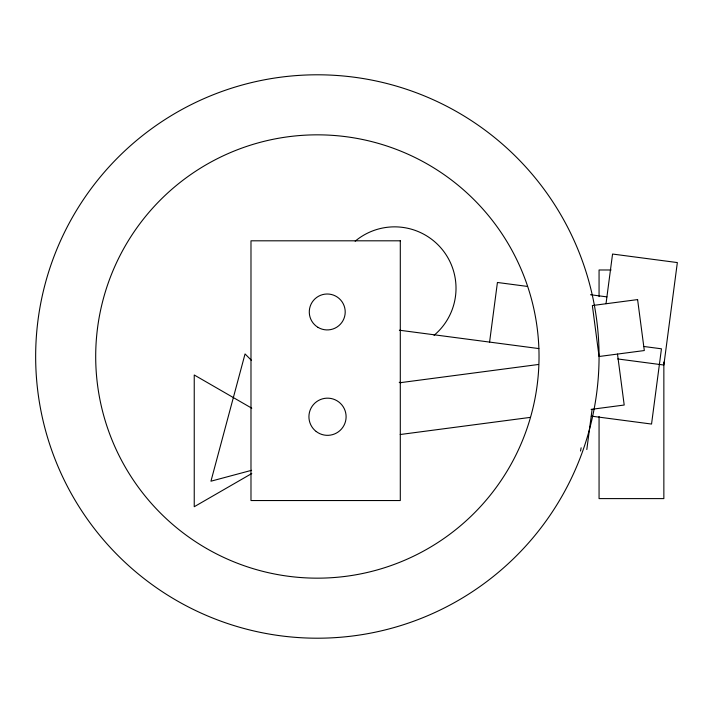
<?xml version="1.0" encoding="UTF-8"?>
<svg xmlns="http://www.w3.org/2000/svg" width="713" height="713" viewBox="0 0 713 713"><rect width="100%" height="100%" fill="white"/><g stroke="black" fill="none" stroke-linecap="round" stroke-linejoin="round"><path stroke-width="1.07" d="M489.581 342.088L497.424 282.473L526.987 286.368M586.817 449.538L591.184 416.356M592.111 409.342L591.22 416.116L651.548 424.057L661.45 348.8L643.901 346.491M606.023 303.658L612.556 254.042L677.35 262.571L663.865 365.029L617.708 358.951M580.507 451.044L581.148 447.782M251.769 473.521L194.239 506.729L194.239 374.993L251.769 408.201M251.582 470.313L210.95 481.195L245.049 353.942L251.306 360.208M399.931 382.721L538.556 364.468M400.18 434.52L530.401 417.372M591.095 409.387L624.205 405.029L617.494 354.076M611.077 269.986L599.063 269.986L599.063 296.599M590.489 294.727L606.915 296.884M399.36 330.208L538.85 348.577M399.235 382.311L401.446 382.596M663.856 362.052L663.856 498.601L599.063 498.601L599.063 416.454M355.163 241.19A61.416 61.416 0 0 1 441.677 248.819A61.416 61.416 0 0 1 434.048 335.333M637.6 299.594L592.36 305.547L599.063 356.5A281.706 281.706 0 0 1 176.503 600.462A281.706 281.706 0 0 1 176.503 112.538A281.706 281.706 0 0 1 599.063 356.5L644.311 350.546L637.6 299.594M400.296 240.807L250.985 240.807L250.985 500.544L400.296 500.544L400.296 240.807M206.52 548.466A221.672 221.672 0 0 0 539.028 356.5A221.672 221.672 0 0 0 206.52 164.534A221.672 221.672 0 0 0 206.52 548.466M316.198 431.499A18.591 18.591 0 0 0 345.948 419.173A18.591 18.591 0 0 0 320.395 399.574A18.591 18.591 0 0 0 316.198 431.499M318.034 327.383A17.959 17.959 0 0 0 345.208 312.232A17.959 17.959 0 0 0 318.497 296.278A17.959 17.959 0 0 0 318.034 327.383"/></g></svg>
